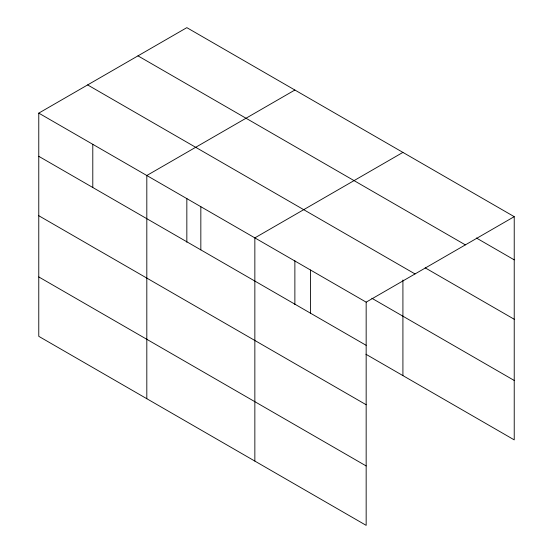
<?xml version="1.0" encoding="UTF-8"?>
<svg xmlns="http://www.w3.org/2000/svg" width="553" height="553" viewBox="0 0 553 553"><rect width="100%" height="100%" fill="white"/><g stroke="black" fill="none" stroke-linecap="round" stroke-linejoin="round"><path stroke-width="0.83" d="M38.772 113.13L366.162 302.152L366.162 525.35L38.772 336.335L38.772 113.13L186.838 27.65L514.228 216.665L514.228 439.87L365.913 354.238M294.873 90.028L146.815 175.508L146.815 398.706M402.916 152.4L254.85 237.887L254.85 461.084M366.162 302.152L514.228 216.665M476.382 237.997L514.228 259.848M137.974 55.86L465.363 244.875M425.174 267.839L514.228 319.254M87.637 84.92L415.026 273.942M371.83 298.254L514.228 380.464M38.772 156.312L366.162 345.328M38.772 215.718L366.162 404.734M38.772 276.929L366.162 465.944M402.916 279.991L402.916 375.605M310.51 270.016L310.51 313.198M294.873 260.705L294.873 304.613M200.836 206.698L200.836 249.873M186.838 198.333L186.838 242.242M92.793 144.319L92.793 187.502"/></g></svg>
